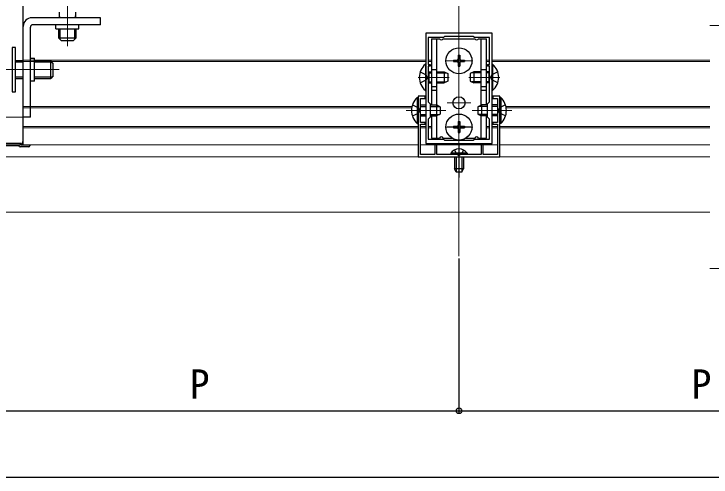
# Model space of a CAD drawing. Units: millimetres, scale not verified. Extents: x -1052 to 1050, y -1574 to 1565.
# Drawn here: x 8.8 to 324.8, y -1018.4 to -808.7 of the extents above; entities that cross this region are included whole.
import ezdxf
from ezdxf.enums import TextEntityAlignment as Align

# ---------------------------------------------------------------- set-up
doc = ezdxf.new("R2010")
doc.units = ezdxf.units.MM
doc.header["$LTSCALE"] = 8
for name, color, linetype in [('0-2_YKK_11', 7, 'Continuous'), ('0-4_YKK_13', 4, 'Continuous'), ('0-5_YKK_D', 6, 'Continuous')]:
    doc.layers.add(name, color=color, linetype=linetype)
doc.layers.add('0-3_YKK_12', color=2, linetype='Continuous', lineweight=18)
doc.styles.add('ＭＳ ゴシック', font='')
doc.styles.get('ＭＳ ゴシック').set_extended_font_data('MS Gothic')

msp = doc.modelspace()

# ---------------------------------------------------------------- linework, layer by layer
at = {"layer": '0-2_YKK_11'}
msp.add_line((192.003, -845.908), (192.003, -873.408), dxfattribs=at)
for points in [[(225.503, -867.405), (225.503, -817.405), (195.503, -817.405), (195.503, -867.405)], [(224.403, -848.505), (224.403, -832.405), (223.503, -832.405), (223.503, -831.605), (224.403, -831.605), (224.403, -819.405), (217.503, -819.405), (217.003, -818.905), (204.003, -818.905), (203.503, -819.405), (196.603, -819.405), (196.603, -831.605), (197.503, -831.605), (197.503, -832.405), (196.603, -832.405), (196.603, -848.505), (197.503, -849.405), (197.503, -855.405), (196.603, -856.305), (196.603, -865.405), (203.503, -865.405), (204.003, -865.905), (217.003, -865.905), (217.503, -865.405), (224.403, -865.405), (224.403, -856.305), (223.503, -855.405), (223.503, -849.405)]]:
    msp.add_lwpolyline(points, close=True, dxfattribs=at)
msp.add_lwpolyline([(192.003, -873.408), (229.003, -873.408), (229.003, -845.908), (225.803, -845.908), (225.803, -847.008), (227.903, -847.008), (227.903, -851.95), (228.023, -852.133), (228.023, -852.683), (227.903, -852.866), (227.903, -857.808), (225.803, -857.808), (225.803, -858.608), (227.903, -858.608), (227.903, -872.308), (221.403, -872.308), (221.403, -867.908), (220.503, -867.908), (220.503, -872.308), (210.961, -872.308), (210.778, -872.428), (210.228, -872.428), (210.044, -872.308), (200.503, -872.308), (200.503, -867.908), (199.603, -867.908), (199.603, -872.308), (193.103, -872.308), (193.103, -858.608), (195.203, -858.608), (195.203, -857.808), (193.103, -857.808), (193.103, -852.866), (192.983, -852.683), (192.983, -852.133), (193.103, -851.95), (193.103, -847.008), (195.203, -847.008), (195.203, -845.908), (192.003, -845.908)], dxfattribs=at)
at = {"layer": '0-3_YKK_12'}
for p, q in [((210.503, -918.412), (210.503, 17.088)), ((13.003, -855.412), (13.003, -458.662)), ((33.003, -796.712), (33.003, -823.212)), ((13.003, -807.912), (13.003, -867.912)), ((33.003, -817.345), (33.003, -806.648)), ((636.503, -813.912), (324.253, -813.912)), ((13.003, -829.612), (195.503, -829.612)), ((13.003, -830.212), (195.503, -830.212)), ((196.603, -829.612), (198.003, -829.612)), ((196.603, -830.212), (198.003, -830.212)), ((204.203, -829.912), (216.803, -829.912)), ((215.803, -829.912), (205.203, -829.912)), ((223.003, -829.612), (224.403, -829.612)), ((223.003, -830.212), (224.403, -830.212)), ((225.503, -829.612), (324.253, -829.612)), ((225.503, -830.212), (324.253, -830.212)), ((-7.268, -833.912), (29.291, -833.912)), ((192.003, -837.412), (206.002, -837.412)), ((229.003, -837.412), (215.003, -837.412)), ((215.803, -848.912), (205.203, -848.912)), ((13.003, -850.612), (189.201, -850.612)), ((13.003, -851.212), (189.09, -851.212)), ((186.503, -852.408), (204.503, -852.408)), ((234.503, -852.408), (216.503, -852.408)), ((231.804, -850.612), (324.253, -850.612)), ((231.915, -851.212), (324.253, -851.212)), ((-3.97, -855.412), (13.003, -855.412)), ((13.003, -859.612), (192.003, -859.612)), ((13.003, -860.212), (192.003, -860.212)), ((193.103, -859.612), (195.503, -859.612)), ((193.103, -860.212), (195.503, -860.212)), ((196.603, -859.612), (198.003, -859.612)), ((196.603, -860.212), (198.003, -860.212)), ((204.203, -859.908), (216.803, -859.908)), ((223.003, -859.612), (224.403, -859.612)), ((223.003, -860.212), (224.403, -860.212)), ((225.503, -859.612), (227.903, -859.612)), ((225.503, -860.212), (227.903, -860.212)), ((229.003, -859.612), (324.253, -859.612)), ((229.003, -860.212), (324.253, -860.212)), ((13.003, -867.912), (192.003, -867.912)), ((193.103, -867.912), (227.903, -867.912)), ((229.003, -867.912), (324.253, -867.912)), ((-11.997, -873.412), (324.253, -873.412)), ((324.253, -898.412), (-11.997, -898.412)), ((636.503, -923.912), (324.253, -923.912))]:
    msp.add_line(p, q, dxfattribs=at)
at = {"layer": '0-4_YKK_13'}
for p, q in [((13.003, -865.915), (13.003, -729.908)), ((29.327, -807.912), (29.327, -809.489)), ((36.679, -807.912), (36.679, -809.489)), ((29.327, -809.489), (29.06, -810.412)), ((29.327, -809.489), (29.593, -810.412)), ((36.679, -809.489), (36.412, -810.412)), ((36.945, -810.412), (36.679, -809.489)), ((13.003, -855.412), (13.003, -814.312)), ((16.203, -855.412), (16.203, -814.612)), ((48.003, -813.612), (17.203, -813.612)), ((27.803, -815.412), (27.803, -813.612)), ((38.203, -815.412), (38.203, -813.612)), ((27.803, -815.412), (38.203, -815.412)), ((29.003, -815.412), (29.003, -819.512)), ((29.651, -820.16), (29.651, -815.412)), ((36.355, -820.16), (36.355, -815.412)), ((37.003, -819.512), (37.003, -815.412)), ((29.003, -819.512), (37.003, -819.512)), ((30.203, -820.712), (29.003, -819.512)), ((30.203, -820.712), (35.803, -820.712)), ((35.803, -820.712), (37.003, -819.512)), ((198.003, -819.912), (201.637, -819.912)), ((198.003, -819.912), (198.003, -849.908)), ((200.503, -850.002), (200.503, -819.912)), ((203.369, -819.912), (217.637, -819.912)), ((219.369, -819.912), (223.003, -819.912)), ((220.503, -850.002), (220.503, -819.912)), ((223.003, -849.908), (223.003, -819.912)), ((210.153, -827.412), (210.853, -827.412)), ((210.153, -827.412), (210.153, -829.062)), ((210.853, -827.412), (210.853, -829.062)), ((13.003, -829.912), (9.503, -829.912)), ((13.003, -830.56), (9.503, -830.56)), ((16.203, -828.712), (18.003, -828.712)), ((18.003, -839.112), (18.003, -828.712)), ((25.403, -829.912), (18.003, -829.912)), ((26.051, -830.56), (18.003, -830.56)), ((25.403, -837.912), (25.403, -829.912)), ((26.603, -831.112), (25.403, -829.912)), ((26.603, -836.712), (26.603, -831.112)), ((208.003, -829.562), (208.003, -830.262)), ((208.003, -829.562), (209.653, -829.562)), ((208.003, -830.262), (209.653, -830.262)), ((210.153, -830.762), (210.153, -832.412)), ((210.853, -830.762), (210.853, -832.412)), ((211.353, -829.562), (213.003, -829.562)), ((211.353, -830.262), (213.003, -830.262)), ((213.003, -829.562), (213.003, -830.262)), ((195.255, -831.512), (195.503, -831.512)), ((195.255, -831.512), (195.255, -843.312)), ((195.503, -843.312), (195.503, -831.512)), ((198.003, -833.912), (200.503, -833.912)), ((210.153, -832.412), (210.853, -832.412)), ((220.503, -833.912), (223.003, -833.912)), ((225.503, -843.312), (225.503, -831.512)), ((225.75, -831.512), (225.503, -831.512)), ((225.75, -831.512), (225.75, -843.312)), ((13.003, -837.264), (9.503, -837.264)), ((26.051, -837.264), (18.003, -837.264)), ((26.603, -836.712), (25.403, -837.912)), ((192.92, -834.912), (195.638, -836.267)), ((196.246, -837.412), (195.638, -836.267)), ((196.246, -837.412), (195.638, -838.557)), ((196.903, -834.912), (196.603, -835.021)), ((196.903, -835.345), (196.603, -835.282)), ((196.903, -834.912), (196.903, -839.912)), ((196.903, -834.912), (198.003, -834.912)), ((196.903, -835.345), (198.003, -835.345)), ((200.503, -834.912), (203.803, -834.912)), ((200.503, -835.345), (204.723, -835.345)), ((203.803, -834.912), (205.503, -835.712)), ((203.803, -834.912), (203.803, -839.912)), ((205.503, -835.712), (205.503, -839.112)), ((217.203, -834.912), (215.503, -835.712)), ((215.503, -835.712), (215.503, -839.112)), ((220.503, -835.345), (216.283, -835.345)), ((220.503, -834.912), (217.203, -834.912)), ((217.203, -834.912), (217.203, -839.912)), ((224.103, -834.912), (223.003, -834.912)), ((224.103, -835.345), (223.003, -835.345)), ((224.103, -834.912), (224.103, -839.912)), ((224.103, -834.912), (224.403, -835.021)), ((224.103, -835.345), (224.403, -835.282)), ((224.759, -837.412), (225.368, -836.267)), ((224.759, -837.412), (225.368, -838.557)), ((228.086, -834.912), (225.368, -836.267)), ((9.503, -837.912), (13.003, -837.912)), ((18.003, -839.112), (16.203, -839.112)), ((18.003, -837.912), (25.403, -837.912)), ((192.92, -839.912), (195.638, -838.557)), ((196.903, -839.479), (196.603, -839.541)), ((196.903, -839.912), (196.603, -839.803)), ((196.903, -839.479), (198.003, -839.479)), ((196.903, -839.912), (198.003, -839.912)), ((200.503, -839.479), (204.723, -839.479)), ((200.503, -839.912), (203.803, -839.912)), ((205.503, -839.112), (203.803, -839.912)), ((215.503, -839.112), (217.203, -839.912)), ((220.503, -839.479), (216.283, -839.479)), ((220.503, -839.912), (217.203, -839.912)), ((224.103, -839.479), (223.003, -839.479)), ((224.103, -839.912), (223.003, -839.912)), ((224.103, -839.479), (224.403, -839.541)), ((224.103, -839.912), (224.403, -839.803)), ((228.086, -839.912), (225.368, -838.557)), ((195.255, -843.312), (195.503, -843.312)), ((198.003, -841.546), (200.503, -841.546)), ((198.003, -843.278), (200.503, -843.278)), ((220.503, -841.546), (223.003, -841.546)), ((220.503, -843.278), (223.003, -843.278)), ((225.75, -843.312), (225.503, -843.312)), ((191.494, -846.508), (192.003, -846.508)), ((192.003, -846.508), (192.003, -858.308)), ((229.512, -846.508), (229.003, -846.508)), ((229.003, -846.508), (229.003, -858.308)), ((193.103, -849.908), (195.503, -849.908)), ((202.003, -850.708), (200.303, -849.908)), ((219.003, -850.708), (220.703, -849.908)), ((227.903, -849.908), (225.503, -849.908)), ((193.103, -850.562), (195.503, -850.562)), ((197.503, -850.562), (201.693, -850.562)), ((202.003, -850.708), (202.003, -854.108)), ((219.003, -850.708), (219.003, -854.108)), ((223.503, -850.562), (219.312, -850.562)), ((227.903, -850.562), (225.503, -850.562)), ((16.203, -855.412), (13.003, -855.412)), ((193.103, -854.254), (195.503, -854.254)), ((193.103, -854.908), (195.503, -854.908)), ((197.503, -854.254), (201.693, -854.254)), ((197.503, -854.908), (200.303, -854.908)), ((198.003, -854.908), (198.003, -864.912)), ((202.003, -854.108), (200.303, -854.908)), ((200.503, -864.912), (200.503, -854.814)), ((219.003, -854.108), (220.703, -854.908)), ((223.503, -854.254), (219.312, -854.254)), ((220.503, -864.912), (220.503, -854.814)), ((223.503, -854.908), (220.703, -854.908)), ((223.003, -864.912), (223.003, -854.908)), ((227.903, -854.254), (225.503, -854.254)), ((227.903, -854.908), (225.503, -854.908)), ((208.003, -859.558), (208.003, -860.258)), ((208.003, -859.558), (209.653, -859.558)), ((210.153, -857.408), (210.853, -857.408)), ((210.153, -857.408), (210.153, -859.058)), ((210.853, -857.408), (210.853, -859.058)), ((211.353, -859.558), (213.003, -859.558)), ((213.003, -859.558), (213.003, -860.258)), ((215.803, -859.908), (205.203, -859.908)), ((208.003, -860.258), (209.653, -860.258)), ((210.153, -860.758), (210.153, -862.408)), ((210.153, -862.408), (210.853, -862.408)), ((210.853, -860.758), (210.853, -862.408)), ((211.353, -860.258), (213.003, -860.258)), ((198.003, -864.912), (201.637, -864.912)), ((203.369, -864.912), (207.376, -864.912)), ((213.629, -864.912), (217.637, -864.912)), ((219.369, -864.912), (223.003, -864.912)), ((12.003, -867.412), (2.003, -867.412)), ((2.003, -867.912), (11.006, -867.912)), ((11.003, -868.412), (2.003, -868.412)), ((11.503, -867.912), (11.003, -868.412)), ((15.503, -868.912), (11.503, -868.912)), ((12.003, -867.412), (12.003, -867.912)), ((12.003, -867.912), (15.503, -867.912)), ((15.503, -867.912), (16.003, -867.912)), ((16.003, -867.912), (16.003, -868.412)), ((210.503, -867.308), (210.503, -882.808)), ((214.253, -871.799), (214.253, -872.308)), ((214.253, -872.308), (206.753, -872.308)), ((208.503, -873.408), (208.503, -878.908)), ((209.157, -873.408), (209.157, -880.217)), ((211.848, -873.408), (211.848, -880.217)), ((209.203, -880.308), (208.503, -878.908)), ((211.803, -880.308), (209.203, -880.308)), ((211.803, -880.308), (212.503, -878.908))]:
    msp.add_line(p, q, dxfattribs=at)
for points in [[(48.003, -813.612), (48.003, -810.412), (16.903, -810.412)], [(191.494, -846.508), (191.494, -858.308), (192.003, -858.308)], [(229.512, -846.508), (229.512, -858.308), (229.003, -858.308)], [(189.391, -849.908), (192.17, -851.263), (192.778, -852.408)], [(197.503, -849.908), (200.303, -849.908), (200.303, -854.908)], [(223.503, -849.908), (220.703, -849.908), (220.703, -854.908)], [(231.614, -849.908), (228.836, -851.263), (228.227, -852.408)], [(189.391, -854.908), (192.17, -853.553), (192.778, -852.408)], [(231.614, -854.908), (228.836, -853.553), (228.227, -852.408)], [(214.253, -871.799), (206.753, -871.799), (206.753, -872.308)], [(208.453, -870.299), (209.358, -872.154), (210.503, -872.763)], [(212.553, -870.299), (211.648, -872.154), (210.503, -872.763)], [(212.503, -873.408), (212.503, -878.908), (208.503, -878.908)]]:
    msp.add_lwpolyline(points, dxfattribs=at)
msp.add_lwpolyline([(9.503, -823.912), (8.003, -823.912), (8.003, -843.912), (9.503, -843.912)], close=True, dxfattribs=at)
for centre, radius in [((210.503, -829.912), 5.9), ((210.503, -848.912), 2.75), ((210.503, -859.908), 5.9)]:
    msp.add_circle(centre, radius, dxfattribs=at)
for centre, radius, start, end in [((16.903, -814.312), 3.9, 90, 180), ((17.203, -814.612), 1, 90, 180), ((202.503, -819.412), 1, 210, 330), ((218.503, -819.412), 1, 210, 330), ((209.653, -829.062), 0.5, 270, 0), ((209.653, -830.762), 0.5, 0, 90), ((211.353, -829.062), 0.5, 180, 270), ((211.353, -830.762), 0.5, 90, 180), ((200.203, -837.412), 7.7, 129.98312, 230.01688), ((220.803, -837.412), 7.7, 309.98312, 50.01688), ((197.235, -852.408), 8.232, 134.2189, 225.7811), ((223.77, -852.408), 8.232, 314.2189, 45.7811), ((209.653, -859.058), 0.5, 270, 0), ((211.353, -859.058), 0.5, 180, 270), ((209.653, -860.758), 0.5, 0, 90), ((211.353, -860.758), 0.5, 90, 180), ((202.503, -865.412), 1, 30, 150), ((218.503, -865.412), 1, 30, 150), ((11.503, -868.412), 0.5, 180, 270), ((15.503, -868.412), 0.5, 270, 0), ((210.503, -874.335), 4.527, 34.06671, 145.93329)]:
    msp.add_arc(centre, radius, start, end, dxfattribs=at)
msp.add_ellipse((10.999, -865.908), major_axis=(1.419, -1.419), ratio=0.99628, start_param=5.4996506, end_param=7.06672, dxfattribs=at)
at = {"layer": '0-5_YKK_D'}
for p, q in [((210.503, -919.412), (210.503, -989.412)), ((210.503, -919.412), (210.503, -989.412)), ((-16.997, -988.412), (210.503, -988.412)), ((210.503, -988.412), (438.003, -988.412)), ((-699.497, -1018.412), (665.503, -1018.412))]:
    msp.add_line(p, q, dxfattribs=at)
msp.add_circle((210.503, -988.412), 1.275, dxfattribs=at)
msp.add_circle((210.503, -988.412), 1.275, dxfattribs=at)

# ---------------------------------------------------------------- texts
at = {"layer": '0-5_YKK_D', "style": 'ＭＳ ゴシック'}
for p in [(88.469, -986.812), (315.969, -986.812)]:
    msp.add_text('P', height=13.2, dxfattribs=at).set_placement(p, align=Align.BOTTOM_LEFT)

doc.saveas('drawing.dxf')
